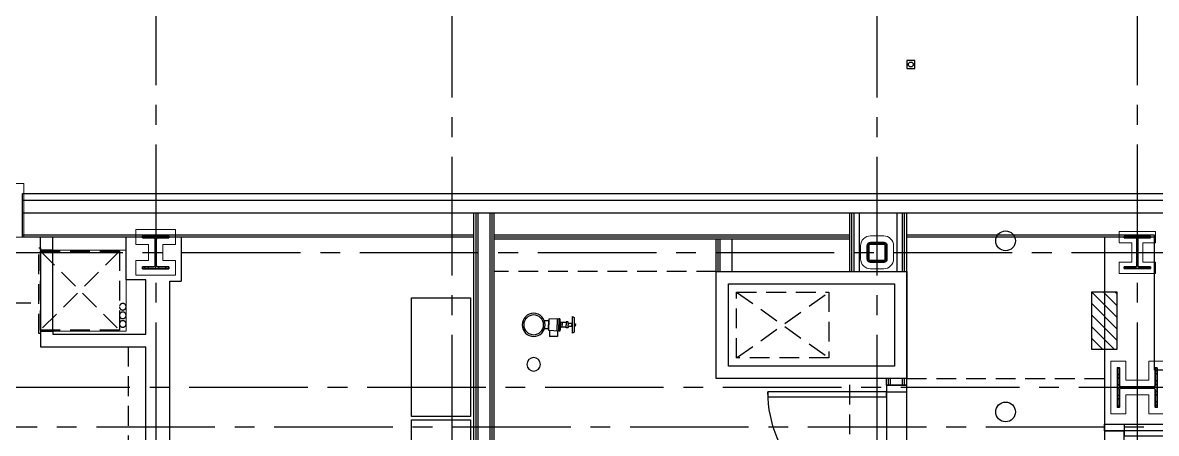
# Model space of a CAD drawing. Header units: inches. Extents: x 30000 to 34048, y 0 to 3165.
# Drawn here: x 33095.6 to 33439.8, y 1394.3 to 1519 of the extents above; entities that cross this region are included whole.
import ezdxf

# ---------------------------------------------------------------- set-up
doc = ezdxf.new("R2010")
doc.units = ezdxf.units.IN
doc.header["$LTSCALE"] = 48
doc.header["$MEASUREMENT"] = 0
for name, pattern in [('CENTER2', [1.125, 0.75, -0.125, 0.125, -0.125]), ('HIDDEN', [0.375, 0.25, -0.125]), ('HIDDEN2', [0.1875, 0.125, -0.0625])]:
    doc.linetypes.add(name, pattern=pattern)
for name, color, linetype in [('_0_Objects', 8, 'Continuous'), ('A-Clng Mtd Light Fixture', 8, 'Continuous'), ('A-Door', 8, 'Continuous'), ('A-Door-Head', 8, 'Continuous'), ('A-Flor-Case', 8, 'Continuous'), ('A-Flor-Pfix', 8, 'Continuous'), ('A-Flor-Soffit', 8, 'HIDDEN2'), ('A-Flor-Spcl', 8, 'Continuous'), ('A-Flor-Wall Mtd Fixture', 8, 'Continuous'), ('A-Grid(3-32)', 8, 'CENTER2'), ('A-HVAC', 8, 'HIDDEN2'), ('A-Wall-Full', 8, 'Continuous'), ('A-Wall-Hatch', 8, 'Continuous'), ('S-Grid-Iden', 8, 'Continuous')]:
    doc.layers.add(name, color=color, linetype=linetype)
for name, color, linetype, lineweight in [('A-Detl-Hatch', 8, 'Continuous', 18), ('S-Detl-Hatch', 8, 'Continuous', 18), ('S-Detl-Wide', 8, 'Continuous', 35)]:
    doc.layers.add(name, color=color, linetype=linetype, lineweight=lineweight)
doc.layers.add('G-Anno-Nplt', color=8, linetype='Continuous', lineweight=18, plot=False)

# ---------------------------------------------------------------- blocks, each defined once
blk = doc.blocks.new('Door 36in')
blk.add_lwpolyline([(0, 36), (1.5, 36), (1.5, 0), (0, 0)], close=True)
blk.add_arc((0, 0), 36, 0, 90)
blk = doc.blocks.new('stand-pipe')
for p, q in [((13.75, -16.77), (15.5, -16.77)), ((15.5, -19.27), (15.5, -16.77)), ((13.86, -19.27), (15.5, -19.27)), ((9.81, -24.31), (14.19, -24.31))]:
    blk.add_line(p, q)
for points in [[(10.2, -19.63), (10.13, -19.63), (10.25, -16.63)], [(10.25, -16.63), (10.75, -16.51), (12, -16.51)], [(10.25, -16.63), (12, -16.63)], [(10.75, -16.51), (10.75, -15.27)], [(13.75, -16.63), (13.25, -16.51), (12, -16.51)], [(13.75, -16.63), (12, -16.63)], [(13.25, -16.51), (13.25, -15.27)], [(13.8, -19.63), (13.87, -19.63), (13.75, -16.63)], [(10.13, -19.97), (10.13, -19.74), (12, -19.74)], [(11.28, -20.11), (10.13, -19.97), (12, -19.97)], [(10.15, -19.15), (12, -19.15)], [(10.2, -19.74), (10.2, -19.63)], [(10.2, -19.63), (12, -19.63)], [(11.28, -21.89), (11.28, -20.11), (12, -20.11)], [(13.85, -19.15), (12, -19.15)], [(13.8, -19.63), (12, -19.63)], [(13.87, -19.97), (13.87, -19.74), (12, -19.74)], [(12.72, -20.11), (13.87, -19.97), (12, -19.97)], [(12.72, -21.89), (12.72, -20.11), (12, -20.11)], [(13.8, -19.74), (13.8, -19.63)], [(9.5, -23.68), (14.5, -23.68)], [(11.28, -20.7), (12, -20.7)], [(11.54, -22.51), (12, -22.51)], [(11.65, -23.59), (12, -23.59)], [(12.72, -20.7), (12, -20.7)], [(12.46, -22.51), (12, -22.51)], [(12.35, -23.59), (12, -23.59)], [(11.54, -24.31), (11.54, -24.42), (12, -24.42)], [(12.46, -24.31), (12.46, -24.42), (12, -24.42)]]:
    blk.add_lwpolyline(points)
for points in [[(11.65, -23.68), (11.65, -23.59), (11.54, -23.59), (11.54, -22.51), (11.34, -22.51, -0.214855), (11.05, -22.38), (11.05, -21.89), (12, -21.89)], [(12.35, -23.68), (12.35, -23.59), (12.46, -23.59), (12.46, -22.51), (12.66, -22.51, 0.214855), (12.95, -22.38), (12.95, -21.89), (12, -21.89)], [(11.63, -24.42, 0.424993), (12, -24.77, 0.928807)], [(12.37, -24.42, -0.424993), (12, -24.77, -0.928807)]]:
    blk.add_lwpolyline(points, format="xyb")
for centre, radius in [((12, -12), 3.5), ((12, -12), 3), ((24, -12), 2.06)]:
    blk.add_circle(centre, radius)
for centre, start, end in [((10.15, -23.75), 173.8478, 239.132), ((13.85, -23.75), 300.868, 6.1522)]:
    blk.add_arc(centre, 0.649, start, end)
at = {"layer": 'Defpoints'}
blk.add_point((0, 0), dxfattribs=at)
blk = doc.blocks.new('st - 5th right')
at = {"layer": 'A-Flor-Pfix', "xscale": -1, "rotation": 90}
blk.add_blockref('stand-pipe', (33238.75, 1439.26), dxfattribs=at)
blk = doc.blocks.new('A$C6DF4342F')
at = {"layer": 'A-HVAC'}
for p, q in [((3.92, 6.13), (31.92, -13.87)), ((3.92, -13.87), (31.92, 6.13))]:
    blk.add_line(p, q, dxfattribs=at)
blk.add_lwpolyline([(3.92, 6.13), (31.92, 6.13), (31.92, -13.87), (3.92, -13.87)], close=True, dxfattribs=at)
blk = doc.blocks.new('5th FLOOR CORE & SHELL')
at = {"layer": 'A-Door'}
blk.add_lwpolyline([(11342.37, -14633.05), (11342.37, -14635.05), (11348.5, -14635.05), (11348.5, -14633.05)], close=True, dxfattribs=at)
at = {"layer": 'A-Door-Head'}
blk.add_lwpolyline([(11348.5, -14633.05), (11342.37, -14633.05), (11342.37, -14673.05), (11348.5, -14673.05)], close=True, dxfattribs=at)
at = {"layer": 'A-Flor-Soffit'}
for p, q in [((11290.63, -14598.55), (11223.25, -14598.55)), ((11331.25, -14692.97), (11331.25, -14631.05))]:
    blk.add_line(p, q, dxfattribs=at)
at = {"layer": 'A-Wall-Full'}
for p, q in [((11080.12, -14574.87), (11436.37, -14574.87)), ((11080.12, -14588.12), (11080.12, -14574.87)), ((11217.12, -14588.12), (11080.12, -14588.12)), ((11217.12, -14868.75), (11217.12, -14588.12)), ((11408.5, -14588.12), (11348.5, -14588.12)), ((11348.5, -14633.05), (11348.5, -14588.12)), ((11223.25, -14848.75), (11223.25, -14588.75)), ((11331.25, -14588.75), (11223.25, -14588.75)), ((11290.63, -14598.55), (11290.63, -14588.75)), ((11331.25, -14598.55), (11331.25, -14588.75)), ((11342.37, -14633.05), (11342.37, -14631.05)), ((11342.37, -14633.05), (11348.5, -14633.05))]:
    blk.add_line(p, q, dxfattribs=at)
for points in [[(11290.63, -14598.55), (11348.5, -14598.55), (11348.5, -14631.05), (11290.63, -14631.05)], [(11294.38, -14602.3), (11344.75, -14602.3), (11344.75, -14627.3), (11294.38, -14627.3)]]:
    blk.add_lwpolyline(points, close=True, dxfattribs=at)
at = {"layer": 'A-Wall-Hatch'}
for p, q in [((11080.12, -14576.87), (11434.37, -14576.87)), ((11430.37, -14580.87), (11080.12, -14580.87)), ((11217.12, -14588.12), (11217.12, -14580.87)), ((11217.75, -14868.12), (11217.75, -14580.87)), ((11218.37, -14867.62), (11218.37, -14580.87)), ((11222, -14851.62), (11222, -14580.87)), ((11222.62, -14849.38), (11222.62, -14580.87)), ((11223.25, -14588.75), (11223.25, -14580.87)), ((11331.25, -14588.75), (11331.25, -14580.87)), ((11331.87, -14598.55), (11331.87, -14580.87)), ((11332.5, -14598.55), (11332.5, -14580.87)), ((11334.12, -14598.55), (11334.12, -14580.87)), ((11345.62, -14598.55), (11345.62, -14580.87)), ((11347.25, -14598.55), (11347.25, -14580.87)), ((11347.87, -14598.55), (11347.87, -14580.87)), ((11348.5, -14588.12), (11348.5, -14580.87)), ((11217.12, -14587.5), (11080.12, -14587.5)), ((11331.25, -14587.5), (11223.25, -14587.5)), ((11331.25, -14588.12), (11223.25, -14588.12)), ((11423.75, -14587.5), (11348.5, -14587.5)), ((11423.75, -14588.12), (11348.5, -14588.12)), ((11423.75, -14628.5), (11423.75, -14587.5)), ((11291.25, -14598.55), (11291.25, -14588.75)), ((11291.88, -14598.55), (11291.88, -14588.75)), ((11295.5, -14598.55), (11295.5, -14588.75)), ((11689.75, -14628.5), (11423.75, -14628.5)), ((11343, -14633.05), (11343, -14631.05)), ((11343.62, -14633.05), (11343.62, -14631.05)), ((11347.25, -14633.05), (11347.25, -14631.05)), ((11347.87, -14633.05), (11347.87, -14631.05))]:
    blk.add_line(p, q, dxfattribs=at)
blk.add_blockref('st - 5th right', (-22015.5, -16042.01))
at = {"layer": 'A-Door', "xscale": -1, "rotation": 90}
blk.add_blockref('Door 36in', (11342.37, -14635.05), dxfattribs=at)
at = {"layer": 'A-HVAC'}
blk.add_blockref('A$C6DF4342F', (11292.95, -14610.93), dxfattribs=at)
blk = doc.blocks.new('*U15')
at = {"layer": 'A-Detl-Hatch'}
h = blk.add_hatch(dxfattribs=at)
h.set_pattern_fill('ANSI32', color=256, scale=6, style=0)
h.set_pattern_definition([(45, (0, -4.96), (-1.591, 1.591), []), (45, (1.0607, -4.96), (-1.591, 1.591), [])])
edge = h.paths.add_edge_path()
edge.add_line((3.9925, -9.92), (3.9925, -9.39))
edge.add_line((3.9925, -9.39), (0.6575, -9.39))
edge.add_arc((0.6575, -8.89), 0.5, 180, 270, ccw=False)
edge.add_line((0.1575, -8.89), (0.1575, -1.03))
edge.add_arc((0.6575, -1.03), 0.5, 90, 180, ccw=False)
edge.add_line((0.6575, -0.53), (3.9925, -0.53))
edge.add_line((3.9925, -0.53), (3.9925, 0))
edge.add_line((3.9925, 0), (-3.9925, 0))
edge.add_line((-3.9925, 0), (-3.9925, -0.53))
edge.add_line((-3.9925, -0.53), (-0.6575, -0.53))
edge.add_arc((-0.6575, -1.03), 0.5, 0, 90, ccw=False)
edge.add_line((-0.1575, -1.03), (-0.1575, -8.89))
edge.add_arc((-0.6575, -8.89), 0.5, -90, 0, ccw=False)
edge.add_line((-0.6575, -9.39), (-3.9925, -9.39))
edge.add_line((-3.9925, -9.39), (-3.9925, -9.92))
edge.add_line((-3.9925, -9.92), (3.9925, -9.92))
at = {"linetype": 'ByBlock'}
blk.add_lwpolyline([(3.9925, -9.92), (3.9925, -9.39), (0.6575, -9.39, -0.41421356), (0.1575, -8.89), (0.1575, -1.03, -0.41421356), (0.6575, -0.53), (3.9925, -0.53), (3.9925, 0), (-3.9925, 0), (-3.9925, -0.53), (-0.6575, -0.53, -0.41421356), (-0.1575, -1.03), (-0.1575, -8.89, -0.41421356), (-0.6575, -9.39), (-3.9925, -9.39), (-3.9925, -9.92)], format="xyb", close=True, dxfattribs=at)
blk = doc.blocks.new('w10x39')
at = {"layer": 'S-Detl-Hatch'}
blk.add_lwpolyline([(13843.55, -7311.37), (13843.55, -7306.84), (13839.72, -7306.84), (13839.72, -7301.98), (13843.55, -7301.98), (13843.55, -7297.45), (13831.57, -7297.45), (13831.57, -7301.98), (13835.4, -7301.98), (13835.4, -7306.84), (13831.57, -7306.84), (13831.57, -7311.37)], close=True, dxfattribs=at)
at = {"layer": 'S-Detl-Wide'}
blk.add_blockref('*U15', (13837.56, -7299.45), dxfattribs=at)
blk = doc.blocks.new('*U10')
at = {"layer": 'A-Detl-Hatch'}
h = blk.add_hatch(dxfattribs=at)
h.set_pattern_fill('ANSI32', color=256, scale=6, style=0)
h.set_pattern_definition([(45, (0, -6.06), (-1.591, 1.591), []), (45, (1.0607, -6.06), (-1.591, 1.591), [])])
edge = h.paths.add_edge_path()
edge.add_line((6, -12.12), (6, -11.515))
edge.add_line((6, -11.515), (0.795, -11.515))
edge.add_arc((0.795, -10.915), 0.6, 180, 270, ccw=False)
edge.add_line((0.195, -10.915), (0.195, -1.205))
edge.add_arc((0.795, -1.205), 0.6, 90, 180, ccw=False)
edge.add_line((0.795, -0.605), (6, -0.605))
edge.add_line((6, -0.605), (6, 0))
edge.add_line((6, 0), (-6, 0))
edge.add_line((-6, 0), (-6, -0.605))
edge.add_line((-6, -0.605), (-0.795, -0.605))
edge.add_arc((-0.795, -1.205), 0.6, 0, 90, ccw=False)
edge.add_line((-0.195, -1.205), (-0.195, -10.915))
edge.add_arc((-0.795, -10.915), 0.6, 270, 360, ccw=False)
edge.add_line((-0.795, -11.515), (-6, -11.515))
edge.add_line((-6, -11.515), (-6, -12.12))
edge.add_line((-6, -12.12), (6, -12.12))
at = {"linetype": 'ByBlock'}
blk.add_lwpolyline([(6, -12.12), (6, -11.515), (0.795, -11.515, -0.4142136), (0.195, -10.915), (0.195, -1.205, -0.4142136), (0.795, -0.605), (6, -0.605), (6, 0), (-6, 0), (-6, -0.605), (-0.795, -0.605, -0.4142136), (-0.195, -1.205), (-0.195, -10.915, -0.4142136), (-0.795, -11.515), (-6, -11.515), (-6, -12.12)], format="xyb", close=True, dxfattribs=at)
blk = doc.blocks.new('W12X65')
at = {"layer": 'S-Detl-Hatch'}
blk.add_lwpolyline([(13860.59, -7310.28), (13860.59, -7305.67), (13854.79, -7305.67), (13854.79, -7298.76), (13860.59, -7298.76), (13860.59, -7294.16), (13844.59, -7294.16), (13844.59, -7298.76), (13850.4, -7298.76), (13850.4, -7305.67), (13844.59, -7305.67), (13844.59, -7310.28)], close=True, dxfattribs=at)
at = {"layer": 'S-Detl-Wide'}
blk.add_blockref('*U10', (13852.59, -7296.16), dxfattribs=at)
blk = doc.blocks.new('*U22')
at = {"layer": 'A-Detl-Hatch'}
h = blk.add_hatch(dxfattribs=at)
h.set_pattern_fill('ANSI32', color=256, scale=6, style=0)
h.set_pattern_definition([(45, (-3, 0), (-1.591, 1.591), []), (45, (-1.9393, 0), (-1.591, 1.591), [])])
edge = h.paths.add_edge_path(flags=16)
edge.add_line((-2, -0.5), (2, -0.5))
edge.add_arc((2, -1), 0.5, 0, 90, ccw=False)
edge.add_line((2.5, -1), (2.5, -5))
edge.add_arc((2, -5), 0.5, -90, 0, ccw=False)
edge.add_line((2, -5.5), (-2, -5.5))
edge.add_arc((-2, -5), 0.5, 180, 270, ccw=False)
edge.add_line((-2.5, -5), (-2.5, -1))
edge.add_arc((-2, -1), 0.5, 90, 180, ccw=False)
edge = h.paths.add_edge_path()
edge.add_line((-2, 0), (2, 0))
edge.add_arc((2, -1), 1, 0, 90, ccw=False)
edge.add_line((3, -1), (3, -5))
edge.add_arc((2, -5), 1, -90, 0, ccw=False)
edge.add_line((2, -6), (-2, -6))
edge.add_arc((-2, -5), 1, 180, 270, ccw=False)
edge.add_line((-3, -5), (-3, -1))
edge.add_arc((-2, -1), 1, 90, 180, ccw=False)
at = {"linetype": 'ByBlock'}
for points in [[(-2, 0), (2, 0, -0.414214), (3, -1), (3, -5, -0.414214), (2, -6), (-2, -6, -0.414214), (-3, -5), (-3, -1, -0.414214)], [(-2, -0.5), (2, -0.5, -0.414214), (2.5, -1), (2.5, -5, -0.414214), (2, -5.5), (-2, -5.5, -0.414214), (-2.5, -5), (-2.5, -1, -0.414214)]]:
    blk.add_lwpolyline(points, format="xyb", close=True, dxfattribs=at)
blk = doc.blocks.new('HSS 6X6')
at = {"layer": 'S-Detl-Hatch'}
blk.add_lwpolyline([(13836.95, -7384.91), (13840.95, -7384.91, -0.414214), (13843.95, -7387.91), (13843.95, -7391.91, -0.414214), (13840.95, -7394.91), (13836.95, -7394.91, -0.414214), (13833.95, -7391.91), (13833.95, -7387.91, -0.414214)], format="xyb", close=True, dxfattribs=at)
at = {"layer": 'S-Detl-Wide'}
blk.add_blockref('*U22', (13838.95, -7386.91), dxfattribs=at)
blk = doc.blocks.new('5TH FLOOR - STRUCTURAL GRID')
at = {"layer": 'A-Grid(3-32)'}
for p, q in [((11120.5, -13426.01), (11120.5, -15409.77)), ((11210.5, -15409.77), (11210.5, -13426.01)), ((11339.5, -15409.77), (11339.5, -13426.01)), ((11418.5, -13426.01), (11418.5, -15409.77)), ((8104.5, -14592.75), (11894.5, -14592.75)), ((11894.5, -14645.75), (8104.5, -14645.75))]:
    blk.add_line(p, q, dxfattribs=at)
blk.add_lwpolyline([(11868.7, -14633.75), (8121.25, -14633.75), (8113, -14618.94), (8081.56, -14618.94)], dxfattribs=at)
at = {"rotation": 90}
blk.add_blockref('W12X65', (4116.28, -28486.34), dxfattribs=at)
at = {"layer": 'S-Grid-Iden'}
for name, p in [('w10x39', (-2717.06, -7288.34)), ('HSS 6X6', (-2499.45, -7202.84))]:
    blk.add_blockref(name, p, dxfattribs=at)
blk = doc.blocks.new('*U9')
at = {"layer": 'A-Detl-Hatch'}
h = blk.add_hatch(dxfattribs=at)
h.set_pattern_fill('ANSI32', color=256, scale=6, style=0)
h.set_pattern_definition([(45, (0, -4.865), (-1.591, 1.591), []), (45, (1.0607, -4.865), (-1.591, 1.591), [])])
edge = h.paths.add_edge_path()
edge.add_line((3.98, -9.73), (3.98, -9.295))
edge.add_line((3.98, -9.295), (0.645, -9.295))
edge.add_arc((0.645, -8.795), 0.5, 180, 270, ccw=False)
edge.add_line((0.145, -8.795), (0.145, -0.935))
edge.add_arc((0.645, -0.935), 0.5, 90, 180, ccw=False)
edge.add_line((0.645, -0.435), (3.98, -0.435))
edge.add_line((3.98, -0.435), (3.98, 0))
edge.add_line((3.98, 0), (-3.98, 0))
edge.add_line((-3.98, 0), (-3.98, -0.435))
edge.add_line((-3.98, -0.435), (-0.645, -0.435))
edge.add_arc((-0.645, -0.935), 0.5, 0, 90, ccw=False)
edge.add_line((-0.145, -0.935), (-0.145, -8.795))
edge.add_arc((-0.645, -8.795), 0.5, -90, 0, ccw=False)
edge.add_line((-0.645, -9.295), (-3.98, -9.295))
edge.add_line((-3.98, -9.295), (-3.98, -9.73))
edge.add_line((-3.98, -9.73), (3.98, -9.73))
at = {"linetype": 'ByBlock'}
blk.add_lwpolyline([(3.98, -9.73), (3.98, -9.295), (0.645, -9.295, -0.4142136), (0.145, -8.795), (0.145, -0.935, -0.4142136), (0.645, -0.435), (3.98, -0.435), (3.98, 0), (-3.98, 0), (-3.98, -0.435), (-0.645, -0.435, -0.4142136), (-0.145, -0.935), (-0.145, -8.795, -0.4142136), (-0.645, -9.295), (-3.98, -9.295), (-3.98, -9.73)], format="xyb", close=True, dxfattribs=at)
blk = doc.blocks.new('W10X33')
at = {"layer": 'S-Detl-Hatch'}
blk.add_lwpolyline([(13773.28, -7309.78), (13773.28, -7306.34), (13769.45, -7306.34), (13769.45, -7300.48), (13773.28, -7300.48), (13773.28, -7297.05), (13762.32, -7297.05), (13762.32, -7300.48), (13766.16, -7300.48), (13766.16, -7306.34), (13762.32, -7306.34), (13762.32, -7309.78)], close=True, dxfattribs=at)
at = {"layer": 'S-Detl-Wide'}
blk.add_blockref('*U9', (13767.8, -7298.55), dxfattribs=at)
blk = doc.blocks.new('HVAC UNIT NICHE')
at = {"layer": 'A-Door-Head'}
blk.add_lwpolyline([(4, 0), (28.5, 0), (28.5, -3.75), (4, -3.75)], close=True, dxfattribs=at)
at = {"layer": 'A-HVAC'}
for p, q in [((4.25, 0), (28.25, -24)), ((4.25, -24), (28.25, 0))]:
    blk.add_line(p, q, dxfattribs=at)
for points in [[(3.25, 0), (29.25, 0), (29.25, 0.5), (3.25, 0.5)], [(4.25, -24), (28.25, -24), (28.25, 0), (4.25, 0)]]:
    blk.add_lwpolyline(points, close=True, dxfattribs=at)
for centre in [(21.13, -25), (23.75, -25), (26.36, -25)]:
    blk.add_circle(centre, 1, dxfattribs=at)
at = {"layer": 'A-Wall-Full'}
for p, q in [((4, 0), (0, 0)), ((4, -3.75), (4, 0)), ((28.5, 0), (33.25, 0)), ((28.5, -3.75), (28.5, 0)), ((33.25, 0), (33.25, -26)), ((4, -3.75), (0, -3.75)), ((28.5, -3.75), (29.5, -3.75)), ((29.5, -3.75), (29.5, -26))]:
    blk.add_line(p, q, dxfattribs=at)
at = {"layer": 'G-Anno-Nplt'}
blk.add_lwpolyline([(4, 0), (4, -26), (28.5, -26), (28.5, 0)], close=True, dxfattribs=at)
blk = doc.blocks.new('King Studio 1')
at = {"layer": 'A-Flor-Soffit'}
for p, q in [((9.12, 260.64), (188.88, 260.64)), ((215.63, 247.38), (215.63, 146.75))]:
    blk.add_line(p, q, dxfattribs=at)
at = {"layer": 'A-Wall-Full'}
for p, q in [((214.57, 280.63), (188.58, 280.63)), ((215.02, 267.64), (215.02, 280.65)), ((221, 267.64), (215.02, 267.64)), ((221, 251.13), (221, 267.64)), ((214.88, 251.13), (221, 251.13)), ((214.88, 247.38), (221, 247.38))]:
    blk.add_line(p, q, dxfattribs=at)
blk.add_lwpolyline([(221, 6), (221, 59.9), (215.63, 59.9), (215.63, 84), (221, 84), (221, 247.38)], dxfattribs=at)
at = {"layer": 'G-Anno-Nplt'}
blk.add_line((9.12, 280.63), (215.02, 280.63), dxfattribs=at)
blk.add_lwpolyline([(124, 280.59), (184, 280.59), (184, 296.87), (124, 296.87)], close=True, dxfattribs=at)
at = {"xscale": -1, "rotation": 90}
blk.add_blockref('HVAC UNIT NICHE', (189.02, 280.63), dxfattribs=at)
blk = doc.blocks.new('36in door')
blk.add_lwpolyline([(-1.5, -36), (0, -36), (0, 0), (-1.5, 0)], close=True)
blk.add_arc((0, 0), 36, 180, 270)
blk = doc.blocks.new('King Studio 2 -37')
at = {"layer": 'A-Door'}
blk.add_lwpolyline([(226.58, 6), (224.58, 6), (224.58, 0), (226.58, 0)], close=True, dxfattribs=at)
at = {"layer": 'A-Door-Head'}
blk.add_lwpolyline([(188.58, 6), (224.58, 6), (224.58, 0), (188.58, 0)], close=True, dxfattribs=at)
at = {"layer": 'A-Wall-Full'}
for p, q in [((226.58, 6), (226.58, 19.56)), ((224.58, 0), (224.58, 6)), ((226.58, 6), (224.58, 6)), ((229.58, 0), (224.58, 0)), ((283.33, 0), (224.58, 0))]:
    blk.add_line(p, q, dxfattribs=at)
at = {"layer": 'A-Door', "xscale": -1, "rotation": 179.9999999998223}
blk.add_blockref('36in door', (224.58, 6), dxfattribs=at)
blk = doc.blocks.new('stoarge 5')
at = {"layer": 'A-Wall-Full'}
blk.add_line((7.74, 280.63), (7.74, 267.29), dxfattribs=at)
blk.add_lwpolyline([(6.25, 6), (4.25, 6), (4.25, 59.9), (8.36, 59.9), (8.36, 78.11), (4.25, 78.11), (4.25, 267.29), (7.74, 267.29)], dxfattribs=at)
blk = doc.blocks.new('door sign light')
at = {"layer": 'A-Flor-Wall Mtd Fixture'}
blk.add_lwpolyline([(-1.25, -2.5), (1.25, -2.5), (1.25, 0), (-1.25, 0)], close=True, dxfattribs=at)
blk.add_circle((0, -1.25), 0.75, dxfattribs=at)
blk = doc.blocks.new('guest corridor ceiling layout')
at = {"layer": 'A-Clng Mtd Light Fixture'}
blk.add_circle((-306, -733.5), 3, dxfattribs=at)
at = {"layer": 'A-Flor-Soffit'}
blk.add_line((-336, -775.3), (-276, -775.3), dxfattribs=at)
blk.add_blockref('door sign light', (-334.75, -678.75), dxfattribs=at)

msp = doc.modelspace()

# ---------------------------------------------------------------- hatches: boundary and pattern name
at = {"layer": 'A-Flor-Spcl'}
h = msp.add_hatch(dxfattribs=at)
h.set_pattern_fill('ANSI31', color=256, scale=20, angle=-270, style=0)
h.set_pattern_definition([(135, (35401.4408, 9645.4195), (-1.76776695, -1.76776695), [])])
h.paths.add_polyline_path([(33420.23, 1419.78), (33420.23, 1437.31), (33427.82, 1437.31), (33427.82, 1419.78)])

# ---------------------------------------------------------------- linework, layer by layer
at = {"layer": 'A-Clng Mtd Light Fixture'}
msp.add_circle((33394, 1400.82), 3, dxfattribs=at)
at = {"layer": 'A-Flor-Case'}
for points in [[(33213.62, 1399.42), (33213.62, 1435.42), (33231.62, 1435.42), (33231.62, 1399.42)], [(33213.62, 1362.42), (33213.62, 1398.42), (33231.62, 1398.42), (33231.62, 1362.42)]]:
    msp.add_lwpolyline(points, close=True, dxfattribs=at)
at = {"layer": 'A-Flor-Spcl'}
msp.add_lwpolyline([(33420.23, 1419.78), (33420.23, 1437.31), (33427.82, 1437.31), (33427.82, 1419.78)], close=True, dxfattribs=at)

# ---------------------------------------------------------------- block references
at = {"layer": '_0_Objects', "linetype": 'HIDDEN'}
msp.add_blockref('5TH FLOOR - STRUCTURAL GRID', (22015.5, 16042.01), dxfattribs=at)
at = {"layer": '_0_Objects'}
for name, p in [('5th FLOOR CORE & SHELL', (22015.5, 16042.01)), ('King Studio 1', (32912, 1173.26)), ('stoarge 5', (33136, 1173.26)), ('W10X33', (19666.2, 8752.67))]:
    msp.add_blockref(name, p, dxfattribs=at)
at = {"layer": '_0_Objects', "xscale": -1, "rotation": 270}
msp.add_blockref('King Studio 2 -37', (33424, 1170.55), dxfattribs=at)
at = {"layer": 'A-Flor-Soffit'}
msp.add_blockref('guest corridor ceiling layout', (33700, 2186.26), dxfattribs=at)

doc.saveas('drawing.dxf')
